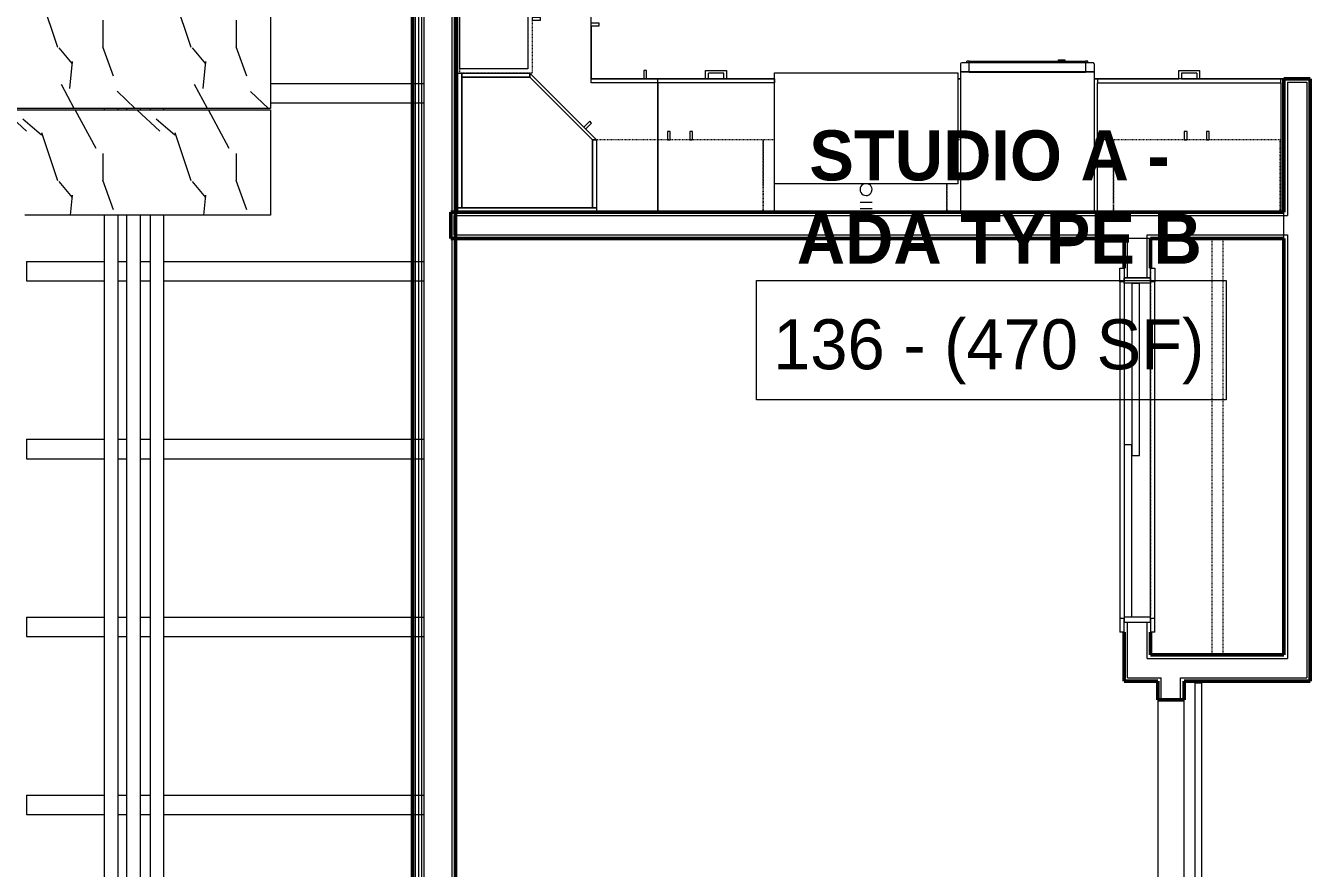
# Model space of a CAD drawing. Header units: inches. Extents: x -4218 to -1830, y 9767 to 12426.
# Drawn here: x -3479.4 to -3248.2, y 10532.4 to 10683.9 of the extents above; entities that cross this region are included whole.
import ezdxf

# ---------------------------------------------------------------- set-up
doc = ezdxf.new("R2010")
doc.units = ezdxf.units.IN
doc.header["$MEASUREMENT"] = 0
doc.linetypes.add('Dash', pattern=[0.25, 0.125, -0.125])
for name, color, linetype, lineweight in [('0-1', 7, 'Continuous', 5), ('0-2', 10, 'Continuous', 9), ('A-AREA-IDEN', 2, 'Continuous', 9), ('A-CLNG-2', 10, 'Continuous', 9), ('A-CLNG-PATT-1', 71, 'Continuous', 13), ('A-DOOR-1', 10, 'Continuous', 9), ('A-DOOR-3', 7, 'Continuous', 50), ('A-DOOR-FRAM-1', 10, 'Continuous', 9), ('A-FLOR-4', 192, 'Continuous', 9), ('A-WALL-1', 7, 'Continuous', 50), ('A-WALL-2', 250, 'Continuous', 13), ('A-WALL-3', 10, 'Continuous', 9), ('A-WALL-4', 252, 'Continuous', 9), ('A-WALL-5', 253, 'Continuous', 9), ('A-WALL-6', 254, 'Continuous', 9), ('A-WALL-7', 113, 'Continuous', 9), ('I-WALL-1', 7, 'Continuous', 50), ('I-WALL-3', 252, 'Continuous', 9), ('P-PIPE-1', 10, 'Continuous', 9), ('P-SANR-FIXT-1', 10, 'Continuous', 9), ('P-SANR-FIXT-2', 252, 'Continuous', 9), ('Q-CASE', 31, 'Continuous', 9), ('Q-CASE-1', 252, 'Continuous', 9), ('Q-CASE-2', 10, 'Continuous', 9), ('Q-CASE-3', 253, 'Continuous', 9), ('Q-CASE-4', 252, 'Dash', 9), ('Q-CASE-6', 254, 'Dash', 9), ('Q-CASE-7', 253, 'Dash', 9), ('Q-CASE-8', 254, 'Continuous', 9), ('Q-CASE-HDLN-1', 10, 'Dash', 9), ('Q-CASE-HDLN-2', 252, 'Dash', 9), ('Q-CASE-HDLN-3', 253, 'Dash', 9), ('Q-SPCQ-1', 10, 'Continuous', 9), ('S-BEAM', 12, 'Continuous', 9)]:
    doc.layers.add(name, color=color, linetype=linetype, lineweight=lineweight)
doc.styles.add('Century Gothic', font='ufonts.com_century-gothic.ttf', dxfattribs={"height": 9})
doc.styles.add('Century Gothic_B', font='GOTHICB.TTF', dxfattribs={"height": 9})

# ---------------------------------------------------------------- blocks, each defined once
blk = doc.blocks.new('SLIDING - FLUSH - 5-0 x 6-8-3203585-BACKGROUND - RCP - 1ST FLOOR')
at = {"layer": 'A-DOOR-1'}
for p, q in [((-32.75, 2.25), (-32.75, 3)), ((-30.25, 3), (-32.75, 3)), ((30.25, 3), (-30.25, 3)), ((-30.25, 3), (-30.25, 2.25)), ((30.25, 2.25), (30.25, 3)), ((30.25, 3), (32.75, 3)), ((32.75, 3), (32.75, 2.25)), ((-32.75, 2.25), (-30.25, 2.25)), ((1, 2.25), (-30, 2.25)), ((-30, 2.25), (-30, 0.88)), ((-30, 0.88), (1, 0.88)), ((30, 0.88), (-1, 0.88)), ((-1, 0.88), (-1, -0.5)), ((1, 2.25), (1, 0.88)), ((30, 0.88), (30, -0.5)), ((32.75, 2.25), (30.25, 2.25)), ((-1, -0.5), (30, -0.5)), ((-32.75, -3.25), (-32.75, -2.5)), ((-30.25, -2.5), (-32.75, -2.5)), ((-32.75, -3.25), (-30.25, -3.25)), ((-30.25, -2.5), (-30.25, -3.25)), ((-30.25, -3.25), (30.25, -3.25)), ((30.25, -2.5), (32.75, -2.5)), ((30.25, -3.25), (30.25, -2.5)), ((32.75, -3.25), (30.25, -3.25)), ((32.75, -2.5), (32.75, -3.25))]:
    blk.add_line(p, q, dxfattribs=at)
at = {"layer": 'A-DOOR-FRAM-1'}
for p, q in [((-30, 2.25), (-31, 2.25)), ((-31, -2.5), (-31, 2.25)), ((-30, 2.25), (-30, -2.5)), ((30, 2.25), (1, 2.25)), ((30, -2.5), (30, 2.25)), ((30, 2.25), (31, 2.25)), ((31, 2.25), (31, -2.5)), ((-31, -2.5), (-30, -2.5)), ((-30, -2.5), (30, -2.5)), ((31, -2.5), (30, -2.5))]:
    blk.add_line(p, q, dxfattribs=at)
blk = doc.blocks.new('BARN - FLUSH - 3-0 x 7-0 BARN DOOR-2961666-BACKGROUND - RCP - 1ST FLOOR')
at = {"layer": 'A-DOOR-1'}
for p, q in [((-57, -4.32), (-60, -4.32)), ((-60, -4.32), (-60, -4.95)), ((-57, -5.82), (-57, -4.07)), ((-57, -4.07), (-21, -4.07)), ((-21, -4.07), (-21, -5.82)), ((21, -4.32), (-21, -4.32)), ((21, -4.95), (21, -4.32)), ((-60, -4.95), (-60, -5.57)), ((-60, -5.57), (-57, -5.57)), ((-21, -5.82), (-57, -5.82)), ((-21, -5.57), (21, -5.57)), ((21, -5.57), (21, -4.95))]:
    blk.add_line(p, q, dxfattribs=at)
at = {"layer": 'A-DOOR-3'}
for p, q in [((-56, -6), (-56, -5.82)), ((-54.5, -6), (-56, -6)), ((-54.5, -5.82), (-54.5, -6)), ((-23.5, -6), (-23.5, -5.82)), ((-22, -6), (-23.5, -6)), ((-22, -5.82), (-22, -6))]:
    blk.add_line(p, q, dxfattribs=at)
blk = doc.blocks.new('OD_CW_Closet - OD_CW_Closet-2503595-BACKGROUND - RCP - 1ST FLOOR')
at = {"layer": 'Q-CASE-HDLN-1'}
for p, q in [((0.74, 13), (75.64, 13)), ((0.74, 11), (75.64, 11)), ((8.8, 0), (68.8, 0))]:
    blk.add_line(p, q, dxfattribs=at)
at = {"layer": 'Q-CASE-HDLN-2'}
for p, q in [((75.64, 24), (0.74, 24)), ((0.74, 24), (0.74, 0)), ((75.64, 0), (75.64, 24)), ((0.74, 0), (6.05, 0)), ((71.55, 0), (75.64, 0))]:
    blk.add_line(p, q, dxfattribs=at)
at = {"layer": 'Q-CASE-HDLN-3'}
for p, q in [((6.05, 0), (7.8, 0)), ((69.8, 0), (71.55, 0))]:
    blk.add_line(p, q, dxfattribs=at)
blk = doc.blocks.new('300 Series Wall Hung Cabinet_302 - 33_ X 21_-V44-BACKGROUND - RCP - 1ST FLOOR')
at = {"layer": 'Q-CASE-4'}
for p, q in [((-16.5, -2.75), (-16.5, -7.47)), ((16.5, -7.36), (16.5, -2.75)), ((16.5, -15.38), (16.5, -7.39)), ((14.5, -15.38), (16.5, -15.38))]:
    blk.add_line(p, q, dxfattribs=at)
at = {"layer": 'Q-CASE-6'}
blk.add_line((16.5, -2.38), (-16.5, -2.38), dxfattribs=at)
at = {"layer": 'Q-CASE-7'}
for p, q in [((-16.5, -2.38), (-16.5, -2.75)), ((16.5, -2.75), (16.5, -2.38))]:
    blk.add_line(p, q, dxfattribs=at)
blk = doc.blocks.new('Base Cabinet 4 Drawer 254 - Base Cabinet 4 Drawer 254 21_-2569778-BACKGROUND - RCP - 1ST FLOOR')
at = {"layer": 'Q-CASE-2'}
for p, q in [((-1.14, 24), (-1.14, 25.5)), ((-1.14, 25.5), (2.61, 25.5)), ((2.61, 25.5), (2.61, 24)), ((-9.76, 24), (11.24, 24)), ((-9.76, 23.25), (-9.76, 24)), ((11.24, 23.25), (-9.76, 23.25)), ((-9.76, 23.25), (-9.76, 0)), ((-1.14, 24), (-0.64, 24)), ((2.11, 25), (-0.64, 25)), ((-0.64, 24), (-0.64, 25)), ((2.11, 24), (2.11, 25)), ((2.61, 24), (2.11, 24)), ((11.24, 24), (11.24, 23.25)), ((11.24, 0), (11.24, 23.25)), ((-9.76, 0), (11.24, 0))]:
    blk.add_line(p, q, dxfattribs=at)
blk = doc.blocks.new('308 - 308 x 27_-V49-BACKGROUND - RCP - 1ST FLOOR')
at = {"layer": 'Q-CASE'}
for p, q in [((0, -27.38), (-12, -15.38)), ((-12, -15.38), (-11.25, -15.38)), ((-11.25, -15.38), (0, -26.63)), ((0, -26.63), (0, -27.38))]:
    blk.add_line(p, q, dxfattribs=at)
at = {"layer": 'Q-CASE-1'}
for p, q in [((-12, -3.13), (-12, -2.75)), ((-12, -4.64), (-12, -3.13)), ((-12, -3.13), (-11.25, -3.13)), ((12.62, -3.13), (-12, -3.13)), ((-11.25, -4.57), (-11.25, -3.13)), ((-11.25, -3.13), (12.25, -3.13)), ((-11.25, -3.13), (-11.25, -4.57)), ((12.25, -3.13), (12.25, -26.63)), ((12.25, -27.38), (12.25, -3.13)), ((12.25, -3.13), (12.62, -3.13)), ((-12, -15.38), (-12, -4.72)), ((-11.25, -15.38), (-11.25, -4.65)), ((-11.25, -4.65), (-11.25, -15.38)), ((-11.25, -15.38), (-12, -15.38)), ((0, -26.63), (-11.25, -15.38)), ((-10.05, -17.33), (-11.11, -18.39)), ((-11.11, -18.39), (-10.76, -18.73)), ((-10.76, -18.73), (-9.7, -17.67)), ((12.25, -26.63), (0, -26.63)), ((0, -27.38), (0, -26.63)), ((0, -26.63), (12.25, -26.63)), ((12.25, -27.38), (0, -27.38)), ((12.25, -26.63), (12.25, -27.38)), ((12.62, -27.38), (12.25, -27.38))]:
    blk.add_line(p, q, dxfattribs=at)
at = {"layer": 'Q-CASE-3'}
for p, q in [((-12, -2.75), (-12, -2.38)), ((12.62, -3.13), (13, -3.13)), ((13, -3.13), (12.62, -3.13)), ((13, -2.38), (13, -3.13)), ((13, -3.13), (13, -27.38)), ((13, -27.38), (12.62, -27.38))]:
    blk.add_line(p, q, dxfattribs=at)
at = {"layer": 'Q-CASE-8'}
blk.add_line((-12, -2.38), (13, -2.38), dxfattribs=at)
blk = doc.blocks.new('300 Series Wall Hung Cabinet_301 - 12_ x 27_-2528054-BACKGROUND - RCP - 1ST FLOOR')
at = {"layer": 'Q-CASE-1'}
for p, q in [((-3.51, 14.69), (-4, 14.69)), ((-4, 14.69), (-4, 13.19)), ((-3.51, 13.19), (-3.51, 14.69)), ((-5.25, 0.19), (-5.25, 12.44)), ((-5.25, 12.44), (5.25, 12.44)), ((-4, 13.19), (-3.51, 13.19)), ((5.25, 12.44), (5.25, 0.19))]:
    blk.add_line(p, q, dxfattribs=at)
at = {"layer": 'Q-CASE-3'}
blk.add_line((5.25, 0.19), (-5.25, 0.19), dxfattribs=at)
at = {"layer": 'Q-CASE-4'}
for p, q in [((-6, 0.19), (-6, 13.19)), ((-6, 13.19), (6, 13.19)), ((6, 13.19), (6, 0.19))]:
    blk.add_line(p, q, dxfattribs=at)
at = {"layer": 'Q-CASE-7'}
blk.add_line((6, 0.19), (-6, 0.19), dxfattribs=at)
blk = doc.blocks.new('Base Cabinet 3 Drawer 230 - Base Cabinet 3 Drawer 230 33_-2568065-BACKGROUND - RCP - 1ST FLOOR')
at = {"layer": 'Q-CASE-2'}
for p, q in [((-15.76, -23.25), (-15.76, 0)), ((-15.76, 0), (17.24, 0)), ((17.24, 0), (17.24, -23.25)), ((-15.76, -23.25), (-15.76, -24)), ((17.24, -23.25), (-15.76, -23.25)), ((-15.76, -24), (17.24, -24)), ((-0.64, -24), (-1.14, -24)), ((-1.14, -25.5), (-1.14, -24)), ((-0.64, -25), (-0.64, -24)), ((-0.64, -25), (2.11, -25)), ((2.11, -25), (2.11, -24)), ((2.11, -24), (2.61, -24)), ((2.61, -24), (2.61, -25.5)), ((17.24, -24), (17.24, -23.25)), ((2.61, -25.5), (-1.14, -25.5))]:
    blk.add_line(p, q, dxfattribs=at)
blk = doc.blocks.new('Base Cabinet Corner 197 - Base Cabinet Corner 197-2569781-BACKGROUND - RCP - 1ST FLOOR')
at = {"layer": 'Q-CASE-2'}
for p, q in [((0.74, 36), (-23.26, 36)), ((-23.26, 36), (-23.26, 0)), ((0.74, 23.25), (0.74, 36)), ((0.74, 24), (0.74, 36)), ((0.73, 34), (0.73, 33.51)), ((2.23, 34), (0.73, 34)), ((0.73, 33.51), (2.23, 33.51)), ((2.23, 33.51), (2.23, 34)), ((10.73, 25.5), (10.24, 25.5)), ((10.24, 25.5), (10.24, 24)), ((10.73, 24), (10.73, 25.5)), ((12.74, 24), (0.74, 24)), ((0.74, 23.25), (0.74, 24)), ((12.74, 23.25), (0.74, 23.25)), ((10.24, 24), (10.73, 24)), ((12.74, 0), (12.74, 24)), ((-23.26, 0), (12.74, 0))]:
    blk.add_line(p, q, dxfattribs=at)
blk = doc.blocks.new('kitchen_faucet_14143 - kitchen_faucet_14143-V112-BACKGROUND - RCP - 1ST FLOOR')
at = {"layer": 'P-SANR-FIXT-2'}
for p, q in [((2.26, -1.05), (2.26, 1.08)), ((2.34, 1.08), (2.34, -1.08)), ((3.44, 0.94), (3.44, 1.08)), ((3.44, 0), (3.44, 0.94)), ((2.26, -1.08), (2.26, -1.05)), ((3.44, -0.54), (3.44, 0)), ((3.44, -1.08), (3.44, -0.54))]:
    blk.add_line(p, q, dxfattribs=at)
at = {"layer": 'P-SANR-FIXT-2', "flags": 128}
blk.add_lwpolyline([(-1.04, 0.64), (-1, 0.62), (-0.96, 0.61), (-0.92, 0.6)], dxfattribs=at)
at = {"layer": 'P-SANR-FIXT-2'}
for start, end in [(105, 164.2961), (240, 0), (0, 105), (195.7039, 240)]:
    blk.add_arc((0, 0), 1.08, start, end, dxfattribs=at)
blk = doc.blocks.new('Stainless Steel Farmhous Kitchen Sink - Stainless Steel Farmhous Kitchen Sink-V57-BACKGROUND - RCP - 1ST FLOOR')
at = {"layer": 'P-SANR-FIXT-1'}
for p, q in [((-33, 22.2), (0, 22.2)), ((-33, 2.25), (-33, 22.2)), ((0, 22.2), (0, 2.25)), ((0, 2.25), (-33, 2.25))]:
    blk.add_line(p, q, dxfattribs=at)
blk = doc.blocks.new('300 Series Wall Hung Cabinet_302 - 30_ X 27_-V70-BACKGROUND - RCP - 1ST FLOOR')
at = {"layer": 'Q-CASE-1'}
for p, q in [((-1.76, -15.38), (-2.25, -15.38)), ((-2.25, -15.38), (-2.25, -16.87)), ((-1.76, -16.87), (-1.76, -15.38)), ((2.24, -15.38), (1.75, -15.38)), ((1.75, -15.38), (1.75, -16.87)), ((2.24, -16.87), (2.24, -15.38)), ((-2.25, -16.87), (-1.76, -16.87)), ((1.75, -16.87), (2.24, -16.87))]:
    blk.add_line(p, q, dxfattribs=at)
at = {"layer": 'Q-CASE-4'}
for p, q in [((-15, -2.75), (-15, -7.36)), ((15, -4.64), (15, -2.75)), ((15, -15.38), (15, -4.72)), ((-15, -7.39), (-15, -15.38)), ((-15, -15.38), (15, -15.38))]:
    blk.add_line(p, q, dxfattribs=at)
at = {"layer": 'Q-CASE-6'}
blk.add_line((15, -2.38), (-15, -2.38), dxfattribs=at)
at = {"layer": 'Q-CASE-7'}
for p, q in [((-15, -2.38), (-15, -2.75)), ((15, -2.75), (15, -2.38))]:
    blk.add_line(p, q, dxfattribs=at)
blk = doc.blocks.new('300 Series Wall Hung Cabinet_302 - 30_ X 27_-V76-BACKGROUND - RCP - 1ST FLOOR')
at = {"layer": 'Q-CASE-4'}
for p, q in [((-15, -2.75), (-15, -5.08)), ((15, -7.47), (15, -2.75)), ((-15, -5.13), (-15, -15.38)), ((-15, -15.38), (-11.52, -15.38)), ((12.48, -15.38), (13, -15.38))]:
    blk.add_line(p, q, dxfattribs=at)
at = {"layer": 'Q-CASE-6'}
for p, q in [((-11.52, -2.38), (-15, -2.38)), ((15, -2.38), (12.48, -2.38))]:
    blk.add_line(p, q, dxfattribs=at)
at = {"layer": 'Q-CASE-7'}
for p, q in [((-15, -2.38), (-15, -2.75)), ((15, -2.75), (15, -2.38))]:
    blk.add_line(p, q, dxfattribs=at)
blk = doc.blocks.new('300 Series Wall Hung Cabinet_302 - 30_ X 27_-V72-BACKGROUND - RCP - 1ST FLOOR')
at = {"layer": 'Q-CASE-1'}
for p, q in [((-1.76, -15.38), (-2.25, -15.38)), ((-2.25, -15.38), (-2.25, -16.87)), ((-1.76, -16.87), (-1.76, -15.38)), ((2.24, -15.38), (1.75, -15.38)), ((1.75, -15.38), (1.75, -16.87)), ((2.24, -16.87), (2.24, -15.38)), ((-2.25, -16.87), (-1.76, -16.87)), ((1.75, -16.87), (2.24, -16.87))]:
    blk.add_line(p, q, dxfattribs=at)
at = {"layer": 'Q-CASE-4'}
for p, q in [((-15, -2.75), (-15, -15.38)), ((15, -5.08), (15, -2.75)), ((15, -15.38), (15, -5.13)), ((-15, -15.38), (15, -15.38))]:
    blk.add_line(p, q, dxfattribs=at)
at = {"layer": 'Q-CASE-6'}
blk.add_line((15, -2.38), (-15, -2.38), dxfattribs=at)
at = {"layer": 'Q-CASE-7'}
for p, q in [((-15, -2.38), (-15, -2.44)), ((-15, -2.44), (-15, -2.75)), ((15, -2.75), (15, -2.38))]:
    blk.add_line(p, q, dxfattribs=at)
blk = doc.blocks.new('CTR - 1st Phase - Unit Layouts_rvt-1-BACKGROUND - RCP - 1ST FLOOR')
at = {"layer": 'A-WALL-1'}
for p, q in [((-3252.96, 10650.41), (-3252.96, 10674.41)), ((-3252.96, 10674.41), (-3252.34, 10674.41)), ((-3252.34, 10674.41), (-3248.84, 10674.41)), ((-3248.84, 10674.41), (-3248.21, 10674.41)), ((-3248.21, 10674.41), (-3248.21, 10566.01)), ((-3402.9, 10649.79), (-3402.9, 10650.41)), ((-3402.9, 10650.41), (-3252.96, 10650.41)), ((-3402.9, 10646.29), (-3402.9, 10649.79)), ((-3402.9, 10645.66), (-3402.9, 10646.29)), ((-3281.71, 10645.66), (-3402.9, 10645.66)), ((-3281.71, 10640.35), (-3281.71, 10645.66)), ((-3276.96, 10645.66), (-3276.96, 10640.35)), ((-3252.96, 10645.66), (-3276.96, 10645.66)), ((-3252.96, 10570.76), (-3252.96, 10645.66)), ((-3281.71, 10566.01), (-3281.71, 10574.85)), ((-3276.96, 10574.85), (-3276.96, 10570.76)), ((-3276.96, 10570.76), (-3252.96, 10570.76)), ((-3281.09, 10566.01), (-3281.71, 10566.01)), ((-3276.96, 10566.01), (-3281.09, 10566.01)), ((-3275.67, 10566.01), (-3276.96, 10566.01)), ((-3275.67, 10562.66), (-3275.67, 10566.01)), ((-3270.92, 10566.01), (-3270.92, 10562.66)), ((-3252.96, 10566.01), (-3270.92, 10566.01)), ((-3248.84, 10566.01), (-3252.96, 10566.01)), ((-3248.21, 10566.01), (-3248.84, 10566.01)), ((-3270.92, 10562.66), (-3275.67, 10562.66))]:
    blk.add_line(p, q, dxfattribs=at)
at = {"layer": 'A-WALL-2'}
for p, q in [((-3252.34, 10673.79), (-3248.84, 10673.79)), ((-3252.34, 10673.79), (-3252.34, 10649.79)), ((-3248.84, 10673.79), (-3248.84, 10566.63)), ((-3402.27, 10646.29), (-3402.27, 10649.79)), ((-3402.27, 10649.79), (-3252.96, 10649.79)), ((-3252.96, 10649.79), (-3252.34, 10649.79)), ((-3402.27, 10646.29), (-3281.09, 10646.29)), ((-3281.09, 10645.66), (-3281.09, 10646.29)), ((-3281.09, 10638.6), (-3281.09, 10645.66)), ((-3277.59, 10645.66), (-3277.59, 10646.29)), ((-3277.59, 10646.29), (-3252.96, 10646.29)), ((-3277.59, 10638.6), (-3277.59, 10645.66)), ((-3252.96, 10646.29), (-3252.34, 10646.29)), ((-3252.34, 10646.29), (-3252.34, 10570.13)), ((-3281.09, 10566.63), (-3281.09, 10576.6)), ((-3277.59, 10570.13), (-3277.59, 10576.6)), ((-3277.59, 10570.13), (-3276.96, 10570.13)), ((-3276.96, 10570.13), (-3252.96, 10570.13)), ((-3252.96, 10570.13), (-3252.34, 10570.13)), ((-3281.09, 10566.63), (-3277.59, 10566.63)), ((-3277.59, 10566.63), (-3276.96, 10566.63)), ((-3276.96, 10566.63), (-3275.05, 10566.63)), ((-3275.05, 10566.01), (-3275.05, 10566.63)), ((-3275.05, 10562.66), (-3275.05, 10566.01)), ((-3271.55, 10566.01), (-3271.55, 10566.63)), ((-3271.55, 10566.63), (-3252.96, 10566.63)), ((-3271.55, 10562.66), (-3271.55, 10566.01)), ((-3252.96, 10566.63), (-3252.34, 10566.63)), ((-3252.34, 10566.63), (-3248.84, 10566.63))]:
    blk.add_line(p, q, dxfattribs=at)
at = {"layer": 'A-WALL-3'}
for p, q in [((-3275.67, 10562.66), (-3275.67, 10527.29)), ((-3270.92, 10526.66), (-3270.92, 10562.66))]:
    blk.add_line(p, q, dxfattribs=at)
at = {"layer": 'A-WALL-4'}
for p, q in [((-3402.05, 10650.41), (-3401.65, 10650.41)), ((-3274.45, 10650.41), (-3274.45, 10645.66)), ((-3274.45, 10645.66), (-3274.45, 10650.41)), ((-3281.71, 10645.66), (-3402.05, 10645.66)), ((-3274.45, 10645.66), (-3276.96, 10645.66)), ((-3252.96, 10645.66), (-3274.45, 10645.66)), ((-3275.67, 10562.66), (-3270.92, 10562.66))]:
    blk.add_line(p, q, dxfattribs=at)
at = {"layer": 'A-WALL-5'}
for p, q in [((-3402.9, 10650.41), (-3402.9, 10645.66)), ((-3402.9, 10650.41), (-3402.05, 10650.41)), ((-3252.96, 10645.66), (-3252.96, 10650.41)), ((-3402.05, 10645.66), (-3402.9, 10645.66)), ((-3276.96, 10645.66), (-3281.71, 10645.66)), ((-3276.96, 10638.6), (-3281.71, 10638.6)), ((-3276.96, 10576.6), (-3281.71, 10576.6))]:
    blk.add_line(p, q, dxfattribs=at)
at = {"layer": 'A-WALL-6'}
for p, q in [((-3401.64, 10650.41), (-3376.65, 10650.41)), ((-3376.65, 10650.41), (-3311.13, 10650.41)), ((-3287.13, 10650.41), (-3274.45, 10650.41)), ((-3274.45, 10650.41), (-3252.96, 10650.41))]:
    blk.add_line(p, q, dxfattribs=at)
at = {"layer": 'A-WALL-7'}
for p, q in [((-3401.65, 10732.3), (-3401.65, 10650.41)), ((-3401.65, 10650.41), (-3401.65, 10732.3)), ((-3377.65, 10674.41), (-3377.65, 10683.93)), ((-3377.65, 10683.93), (-3377.65, 10674.41)), ((-3368.15, 10674.41), (-3377.65, 10674.41)), ((-3377.65, 10674.41), (-3368.15, 10674.41)), ((-3367.66, 10674.41), (-3368.12, 10674.41)), ((-3357.02, 10674.41), (-3367.66, 10674.41)), ((-3367.66, 10674.41), (-3357.02, 10674.41)), ((-3356.52, 10674.41), (-3357.02, 10674.41)), ((-3353.77, 10674.41), (-3356.52, 10674.41)), ((-3356.52, 10674.41), (-3353.77, 10674.41)), ((-3353.27, 10674.41), (-3353.77, 10674.41)), ((-3344.65, 10674.41), (-3353.27, 10674.41)), ((-3353.27, 10674.41), (-3344.65, 10674.41)), ((-3311.13, 10674.41), (-3311.65, 10674.41)), ((-3311.65, 10674.41), (-3311.13, 10674.41)), ((-3271.9, 10674.41), (-3287.13, 10674.41)), ((-3287.13, 10674.41), (-3271.9, 10674.41)), ((-3271.4, 10674.41), (-3271.9, 10674.41)), ((-3268.65, 10674.41), (-3271.4, 10674.41)), ((-3271.4, 10674.41), (-3268.65, 10674.41)), ((-3268.15, 10674.41), (-3268.65, 10674.41)), ((-3253.65, 10674.41), (-3268.15, 10674.41)), ((-3268.15, 10674.41), (-3253.65, 10674.41)), ((-3252.96, 10674.41), (-3253.65, 10674.41)), ((-3253.65, 10674.41), (-3252.96, 10674.41)), ((-3252.96, 10673.91), (-3252.96, 10674.41)), ((-3252.96, 10674.41), (-3252.96, 10673.91)), ((-3252.96, 10650.41), (-3252.96, 10673.91)), ((-3252.96, 10673.91), (-3252.96, 10650.41)), ((-3401.65, 10650.41), (-3311.13, 10650.41)), ((-3311.13, 10650.41), (-3401.65, 10650.41)), ((-3287.13, 10650.41), (-3252.96, 10650.41)), ((-3252.96, 10650.41), (-3287.13, 10650.41))]:
    blk.add_line(p, q, dxfattribs=at)
at = {"layer": 'Q-SPCQ-1'}
for p, q in [((-3311.13, 10675.66), (-3311.13, 10677.09)), ((-3287.13, 10675.66), (-3311.13, 10675.66)), ((-3311.13, 10675.47), (-3311.13, 10675.66)), ((-3310.94, 10677.29), (-3287.33, 10677.29)), ((-3310.94, 10675.66), (-3287.33, 10675.66)), ((-3310.04, 10677.29), (-3310.04, 10677.54)), ((-3309.6, 10677.54), (-3310.04, 10677.54)), ((-3309.6, 10675.54), (-3309.6, 10677.54)), ((-3309.6, 10677.54), (-3288.66, 10677.54)), ((-3293.51, 10677.54), (-3293.51, 10677.79)), ((-3293.51, 10677.79), (-3292.37, 10677.79)), ((-3292.37, 10677.54), (-3293.51, 10677.54)), ((-3292.37, 10677.79), (-3292.37, 10677.54)), ((-3288.66, 10677.54), (-3288.66, 10675.54)), ((-3288.23, 10677.54), (-3288.66, 10677.54)), ((-3288.23, 10677.29), (-3288.23, 10677.54)), ((-3287.13, 10677.09), (-3287.13, 10675.66)), ((-3287.13, 10675.66), (-3287.13, 10675.47)), ((-3311.13, 10650.41), (-3311.13, 10675.47)), ((-3288.66, 10675.54), (-3309.6, 10675.54)), ((-3287.13, 10675.47), (-3287.13, 10650.41)), ((-3287.13, 10650.41), (-3311.13, 10650.41))]:
    blk.add_line(p, q, dxfattribs=at)
for centre, start, end in [((-3310.94, 10677.09), 90, 180), ((-3310.94, 10675.47), 90, 180), ((-3287.33, 10677.09), 0, 90), ((-3287.33, 10677.09), 60, 90), ((-3287.33, 10675.47), 0, 90), ((-3287.33, 10677.09), 0, 30)]:
    blk.add_arc(centre, 0.197, start, end, dxfattribs=at)
at = {"layer": '0-2'}
for name, p, rotation in [('300 Series Wall Hung Cabinet_301 - 12_ x 27_-2528054-BACKGROUND - RCP - 1ST FLOOR', (-3401.46, 10681.41), 269.9999999999813), ('Base Cabinet 3 Drawer 230 - Base Cabinet 3 Drawer 230 33_-2568065-BACKGROUND - RCP - 1ST FLOOR', (-3269.29, 10650.41), 180), ('308 - 308 x 27_-V49-BACKGROUND - RCP - 1ST FLOOR', (-3388.65, 10648.04), 180), ('300 Series Wall Hung Cabinet_302 - 30_ X 27_-V70-BACKGROUND - RCP - 1ST FLOOR', (-3361.65, 10648.04), 180), ('300 Series Wall Hung Cabinet_302 - 30_ X 27_-V72-BACKGROUND - RCP - 1ST FLOOR', (-3268.65, 10648.04), 180), ('300 Series Wall Hung Cabinet_302 - 33_ X 21_-V44-BACKGROUND - RCP - 1ST FLOOR', (-3330.15, 10648.04), 180), ('300 Series Wall Hung Cabinet_302 - 30_ X 27_-V76-BACKGROUND - RCP - 1ST FLOOR', (-3298.65, 10648.04), 180), ('kitchen_faucet_14143 - kitchen_faucet_14143-V112-BACKGROUND - RCP - 1ST FLOOR', (-3328.15, 10654.47), 269.999999999964), ('OD_CW_Closet - OD_CW_Closet-2503595-BACKGROUND - RCP - 1ST FLOOR', (-3276.96, 10646.4), 269.9999999999856), ('SLIDING - FLUSH - 5-0 x 6-8-3203585-BACKGROUND - RCP - 1ST FLOOR', (-3279.46, 10607.6), 90.0000000000039), ('BARN - FLUSH - 3-0 x 7-0 BARN DOOR-2961666-BACKGROUND - RCP - 1ST FLOOR', (-3273.3, 10544.66), 89.99999999999763)]:
    blk.add_blockref(name, p, dxfattribs=dict(at, rotation=rotation))
for name, p in [('Base Cabinet Corner 197 - Base Cabinet Corner 197-2569781-BACKGROUND - RCP - 1ST FLOOR', (-3378.39, 10650.41)), ('Base Cabinet 4 Drawer 254 - Base Cabinet 4 Drawer 254 21_-2569778-BACKGROUND - RCP - 1ST FLOOR', (-3355.89, 10650.41)), ('Stainless Steel Farmhous Kitchen Sink - Stainless Steel Farmhous Kitchen Sink-V57-BACKGROUND - RCP - 1ST FLOOR', (-3311.65, 10653.27))]:
    blk.add_blockref(name, p, dxfattribs=at)
blk = doc.blocks.new('CTR - 1st Phase - Common Walls_rvt-1-BACKGROUND - RCP - 1ST FLOOR')
at = {"layer": 'A-CLNG-PATT-1'}
h = blk.add_hatch(dxfattribs=at)
h.set_pattern_fill('FP_2', color=256, style=0, pattern_type=2)
h.set_pattern_definition([(108.435, (6.24, 0), (-23.9995167, 47.999875), [9.107, -66.787]), (139.399, (3.36, 8.64), (-144.0005735, 119.9994401), [4.425, -216.844]), (136.848, (24, 11.52), (-360.00235884, 335.99803914), [10.527, -515.834]), (109.983, (16.32, 18.72), (-71.99926767, 192.0004429), [5.618, -275.295]), (90, (14.4, 0), (-24, 24), [4.8, -19.2]), (118.443, (14.4, 4.8), (168.000806133, -311.999948405), [13.101, -641.971]), (84.289, (8.16, 16.32), (-24.00143285, -215.9997167), [4.824, -236.373]), (129.806, (8.64, 21.12), (96.0006462, -119.9991583), [3.749, -183.697])])
h.paths.add_polyline_path([(-3498.84, 10649.86), (-3435.32, 10649.86), (-3435.32, 10668.81), (-3497.3, 10668.81), (-3497.3, 10666.89), (-3498.93, 10666.89), (-3498.93, 10649.86)], flags=0)
h.paths.add_polyline_path([(-3498.93, 10669.06), (-3435.32, 10669.06), (-3435.32, 10707.21), (-3498.93, 10707.21), (-3498.93, 10706.89), (-3497.3, 10706.89), (-3497.3, 10704.89), (-3498.93, 10704.89), (-3498.93, 10702.82)], flags=0)
h.paths.add_polyline_path([(-3478.3, 10707.46), (-3435.32, 10707.46), (-3435.32, 10726.41), (-3478.3, 10726.41), (-3478.3, 10712.68)], flags=0)
at = {"layer": 'A-CLNG-2'}
for p, q in [((-3435.32, 10707.21), (-3435.32, 10669.06)), ((-3435.32, 10669.06), (-3497.55, 10669.06)), ((-3497.3, 10668.81), (-3435.32, 10668.81)), ((-3435.32, 10668.81), (-3435.32, 10649.86)), ((-3435.32, 10649.86), (-3479.55, 10649.86))]:
    blk.add_line(p, q, dxfattribs=at)
at = {"layer": 'A-WALL-2'}
for p, q in [((-3409.3, 10813.49), (-3409.3, 10450.91)), ((-3408.67, 10813.49), (-3408.67, 10451.54)), ((-3408.17, 10813.49), (-3408.17, 10452.04)), ((-3402.67, 10813.49), (-3402.67, 10457.54))]:
    blk.add_line(p, q, dxfattribs=at)
at = {"layer": 'I-WALL-1'}
for p, q in [((-3409.8, 10450.41), (-3409.8, 10813.49)), ((-3402.05, 10813.49), (-3402.05, 10458.16))]:
    blk.add_line(p, q, dxfattribs=at)
at = {"layer": 'I-WALL-3'}
blk.add_line((-3409.8, 10450.41), (-3409.8, 10813.49), dxfattribs=at)
at = {"layer": 'P-PIPE-1'}
for p, q in [((-3465.19, 10668.81), (-3465.19, 10669.06)), ((-3462.81, 10669.06), (-3462.81, 10668.81)), ((-3461.19, 10668.81), (-3461.19, 10669.06)), ((-3458.81, 10669.06), (-3458.81, 10668.81)), ((-3456.94, 10668.81), (-3456.94, 10669.06)), ((-3454.57, 10669.06), (-3454.57, 10668.81)), ((-3465.19, 10411.12), (-3465.19, 10649.86)), ((-3462.81, 10649.86), (-3462.81, 10411.12)), ((-3461.19, 10411.12), (-3461.19, 10649.86)), ((-3458.81, 10649.86), (-3458.81, 10411.12)), ((-3456.94, 10411.12), (-3456.94, 10649.86)), ((-3454.57, 10649.86), (-3454.57, 10411.12))]:
    blk.add_line(p, q, dxfattribs=at)
blk = doc.blocks.new('Dimension Lumber - LVL - 3_5X5_5-V263-BACKGROUND - RCP - 1ST FLOOR')
at = {"layer": 'S-BEAM'}
for p, q in [((-45.25, 1.75), (-45.01, 1.75)), ((18.6, 1.75), (44.13, 1.75)), ((44.13, 1.75), (46.25, 1.75)), ((-45.25, -1.75), (-45.01, -1.75)), ((18.6, -1.75), (44.13, -1.75)), ((44.13, -1.75), (46.25, -1.75))]:
    blk.add_line(p, q, dxfattribs=at)
blk = doc.blocks.new('Dimension Lumber - LVL - 3_5X5_5-V264-BACKGROUND - RCP - 1ST FLOOR')
at = {"layer": 'S-BEAM'}
for p, q in [((-35.77, 1.75), (-35.77, -1.75)), ((-35.77, 1.75), (-21.74, 1.75)), ((-19.36, 1.75), (-17.74, 1.75)), ((-15.36, 1.75), (-13.5, 1.75)), ((-11.13, 1.75), (33.65, 1.75)), ((33.65, 1.75), (35.77, 1.75)), ((-35.77, -1.75), (-21.74, -1.75)), ((-19.36, -1.75), (-17.74, -1.75)), ((-15.37, -1.75), (-13.5, -1.75)), ((-11.13, -1.75), (33.65, -1.75)), ((33.65, -1.75), (35.77, -1.75))]:
    blk.add_line(p, q, dxfattribs=at)
blk = doc.blocks.new('Dimension Lumber - LVL - 3_5X5_5-V265-BACKGROUND - RCP - 1ST FLOOR')
at = {"layer": 'S-BEAM'}
for p, q in [((-35.77, 1.75), (-35.77, -1.75)), ((-35.77, 1.75), (-21.74, 1.75)), ((-19.37, 1.75), (-17.74, 1.75)), ((-15.37, 1.75), (-13.5, 1.75)), ((-11.13, 1.75), (33.65, 1.75)), ((33.65, 1.75), (35.77, 1.75)), ((-35.77, -1.75), (-21.74, -1.75)), ((-19.37, -1.75), (-17.74, -1.75)), ((-15.37, -1.75), (-13.5, -1.75)), ((-11.13, -1.75), (33.65, -1.75)), ((33.65, -1.75), (35.77, -1.75))]:
    blk.add_line(p, q, dxfattribs=at)
blk = doc.blocks.new('Dimension Lumber - LVL - 3_5X5_5-V266-BACKGROUND - RCP - 1ST FLOOR')
at = {"layer": 'S-BEAM'}
for p, q in [((-35.77, 1.75), (-35.77, -1.75)), ((-35.77, 1.75), (-21.74, 1.75)), ((-19.37, 1.75), (-17.74, 1.75)), ((-15.37, 1.75), (-13.5, 1.75)), ((-11.13, 1.75), (33.65, 1.75)), ((33.65, 1.75), (35.77, 1.75)), ((-35.77, -1.75), (-21.74, -1.75)), ((-19.37, -1.75), (-17.74, -1.75)), ((-15.37, -1.75), (-13.5, -1.75)), ((-11.13, -1.75), (33.65, -1.75)), ((33.65, -1.75), (35.77, -1.75))]:
    blk.add_line(p, q, dxfattribs=at)
blk = doc.blocks.new('Dimension Lumber - LVL - 3_5X5_5-V267-BACKGROUND - RCP - 1ST FLOOR')
at = {"layer": 'S-BEAM'}
for p, q in [((-35.77, 1.75), (-35.77, -1.75)), ((-35.77, 1.75), (-21.74, 1.75)), ((-19.37, 1.75), (-17.74, 1.75)), ((-15.37, 1.75), (-13.5, 1.75)), ((-11.13, 1.75), (33.65, 1.75)), ((33.65, 1.75), (35.77, 1.75)), ((-35.77, -1.75), (-21.74, -1.75)), ((-19.37, -1.75), (-17.74, -1.75)), ((-15.37, -1.75), (-13.5, -1.75)), ((-11.13, -1.75), (33.65, -1.75)), ((33.65, -1.75), (35.77, -1.75))]:
    blk.add_line(p, q, dxfattribs=at)

msp = doc.modelspace()

# ---------------------------------------------------------------- linework, layer by layer
at = {"layer": 'A-AREA-IDEN', "flags": 128}
msp.add_lwpolyline([(-3347.88, 10638.13), (-3263.38, 10638.13), (-3263.38, 10616.64), (-3347.88, 10616.64)], close=True, dxfattribs=at)
at = {"layer": 'A-FLOR-4'}
for p, q in [((-3407.67, 10450.69), (-3407.67, 10842.51)), ((-3408.67, 10702.04), (-3408.67, 10673.54)), ((-3408.67, 10670.04), (-3408.67, 10641.54)), ((-3408.67, 10638.04), (-3408.67, 10609.54)), ((-3408.67, 10606.04), (-3408.67, 10577.54)), ((-3408.67, 10574.04), (-3408.67, 10545.54)), ((-3408.67, 10542.04), (-3408.67, 10513.54))]:
    msp.add_line(p, q, dxfattribs=at)

# ---------------------------------------------------------------- block references
at = {"layer": '0-1'}
for name in ['CTR - 1st Phase - Unit Layouts_rvt-1-BACKGROUND - RCP - 1ST FLOOR', 'CTR - 1st Phase - Common Walls_rvt-1-BACKGROUND - RCP - 1ST FLOOR']:
    msp.add_blockref(name, (0, 0), dxfattribs=at)
at = {"layer": 'S-BEAM'}
for name, p in [('Dimension Lumber - LVL - 3_5X5_5-V263-BACKGROUND - RCP - 1ST FLOOR', (-3453.92, 10671.79)), ('Dimension Lumber - LVL - 3_5X5_5-V264-BACKGROUND - RCP - 1ST FLOOR', (-3443.45, 10639.79)), ('Dimension Lumber - LVL - 3_5X5_5-V265-BACKGROUND - RCP - 1ST FLOOR', (-3443.45, 10607.79)), ('Dimension Lumber - LVL - 3_5X5_5-V266-BACKGROUND - RCP - 1ST FLOOR', (-3443.45, 10575.79)), ('Dimension Lumber - LVL - 3_5X5_5-V267-BACKGROUND - RCP - 1ST FLOOR', (-3443.45, 10543.79))]:
    msp.add_blockref(name, p, dxfattribs=at)

# ---------------------------------------------------------------- texts
at = {"layer": 'A-AREA-IDEN', "char_height": 9, "attachment_point": 1}
for s, insert, width, style in [('STUDIO A -', (-3338.37, 10665.11), 79.083, 'Century Gothic_B'), ('ADA TYPE B', (-3340.62, 10650.11), 84.537, 'Century Gothic_B'), ('136 - (470 SF)', (-3344.88, 10631.13), 94.839, 'Century Gothic')]:
    msp.add_mtext(s, dxfattribs=dict(at, insert=insert, width=width, style=style))

doc.saveas('drawing.dxf')
